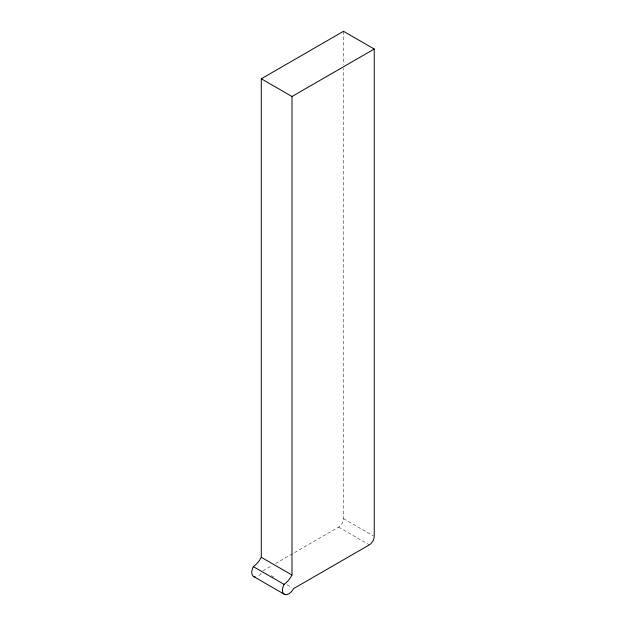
<?xml version="1.0" encoding="UTF-8"?>
<svg xmlns="http://www.w3.org/2000/svg" width="626" height="626" viewBox="0 0 626 626"><rect width="100%" height="100%" fill="white"/><g stroke="black" fill="none" stroke-linecap="round" stroke-linejoin="round"><path stroke-width="0.47" stroke-dasharray="3.13 2.35" d="M262.897 570.865L272.154 565.521M275.518 563.572L338.627 527.139A6.917 3.991 -60 0 0 343.517 518.664L343.517 68.414M343.517 518.664L373.401 535.919M338.627 527.139L369.34 544.863M271.191 575.654L274.517 577.571M286.966 584.762L291.943 587.634M343.517 31.3L343.517 64.509M261.167 573.447A8.999 5.196 -60 0 1 256.856 576.687"/><path stroke-width="0.94" d="M255.291 576.969A8.999 5.196 -60 0 1 253.35 566.64A16.425 9.484 -60 0 0 261.285 557.312L261.285 78.782L343.517 31.3L374.231 49.031L374.231 536.396A6.917 3.991 -60 0 1 369.34 544.863L293.602 588.596A8.999 5.196 -60 0 1 284.619 594.426L253.906 576.695M261.285 78.782L291.99 96.514L374.231 49.031M261.285 557.312L291.99 575.044A16.425 9.484 -60 0 1 284.063 584.371A8.999 5.196 -60 0 0 284.619 594.426M253.35 566.64L284.063 584.371M291.99 96.514L291.99 575.044"/></g></svg>
